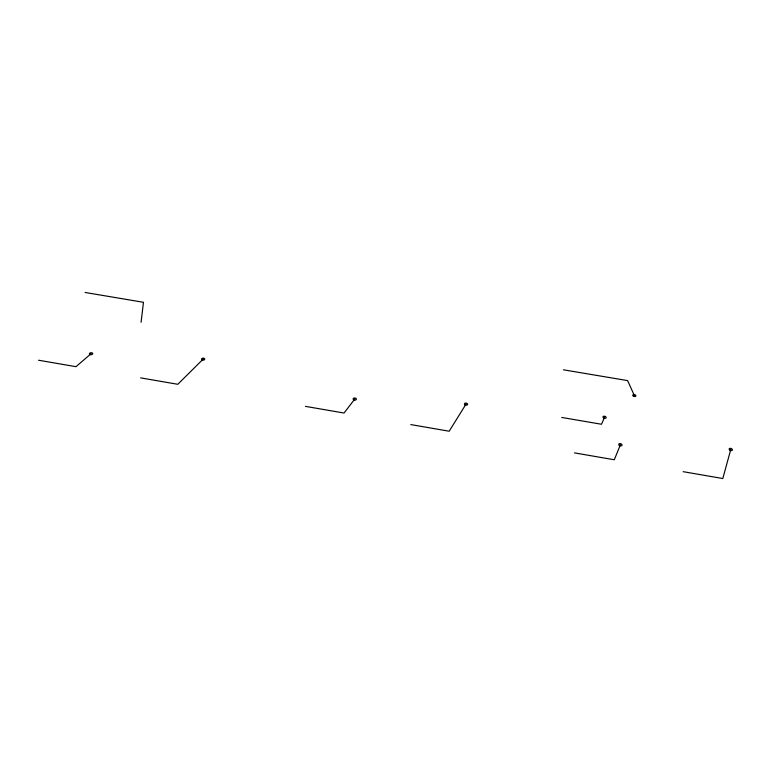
<?xml version="1.0" encoding="UTF-8"?>
<svg xmlns="http://www.w3.org/2000/svg" width="771" height="771" viewBox="0 0 771 771"><rect width="100%" height="100%" fill="white"/><g stroke="black" fill="none" stroke-linecap="round" stroke-linejoin="round"><path stroke-width="1.16" d="M141.074 322.278L143.473 302.299L85.099 292.469M730.792 449.445L722.803 478.531L683.183 471.679M620.414 444.732L614.285 459.767L574.443 452.876M604.58 417.256L601.496 424.252L561.751 417.458M466.012 404.129L449.175 431.22L410.789 424.58M354.756 399.05L344.039 413.034L305.432 406.365M203.139 359.141L177.793 384.295L140.611 377.867M91.074 353.706L75.953 366.688L38.55 360.221M563.466 369.81L627.613 380.604L634.35 395.513M202.32 360.009A1.619 0.993 -1.1 0 0 204.758 359.122A1.619 0.993 -1.1 0 0 202.339 358.284A1.619 0.993 -1.1 0 0 202.32 360.009M90.217 354.602A1.677 0.983 -5.1 0 0 92.742 353.619A1.677 0.983 -5.1 0 0 90.255 352.887A1.677 0.983 -5.1 0 0 90.217 354.602M464.99 404.823A1.629 1.041 10.5 0 0 467.602 404.476A1.629 1.041 10.5 0 0 465.453 403.088A1.629 1.041 10.5 0 0 464.99 404.823M353.783 399.85A1.638 1.06 5.3 0 0 356.375 399.253A1.638 1.06 5.3 0 0 354.091 398.038A1.638 1.06 5.3 0 0 353.783 399.85M633.338 396.072A1.609 0.944 16.5 0 0 635.892 395.976A1.609 0.944 16.5 0 0 633.82 394.501A1.609 0.944 16.5 0 0 633.338 396.072M729.626 449.927A1.735 1.022 20.8 0 0 732.392 450.1A1.735 1.022 20.8 0 0 730.349 448.317A1.735 1.022 20.8 0 0 729.626 449.927M603.5 417.843A1.648 1.012 16.2 0 0 606.151 417.747A1.648 1.012 16.2 0 0 604.078 416.186A1.648 1.012 16.2 0 0 603.5 417.843M619.238 445.291A1.706 1.07 17.6 0 0 622.014 445.32A1.706 1.07 17.6 0 0 619.99 443.595A1.706 1.07 17.6 0 0 619.238 445.291"/></g></svg>
